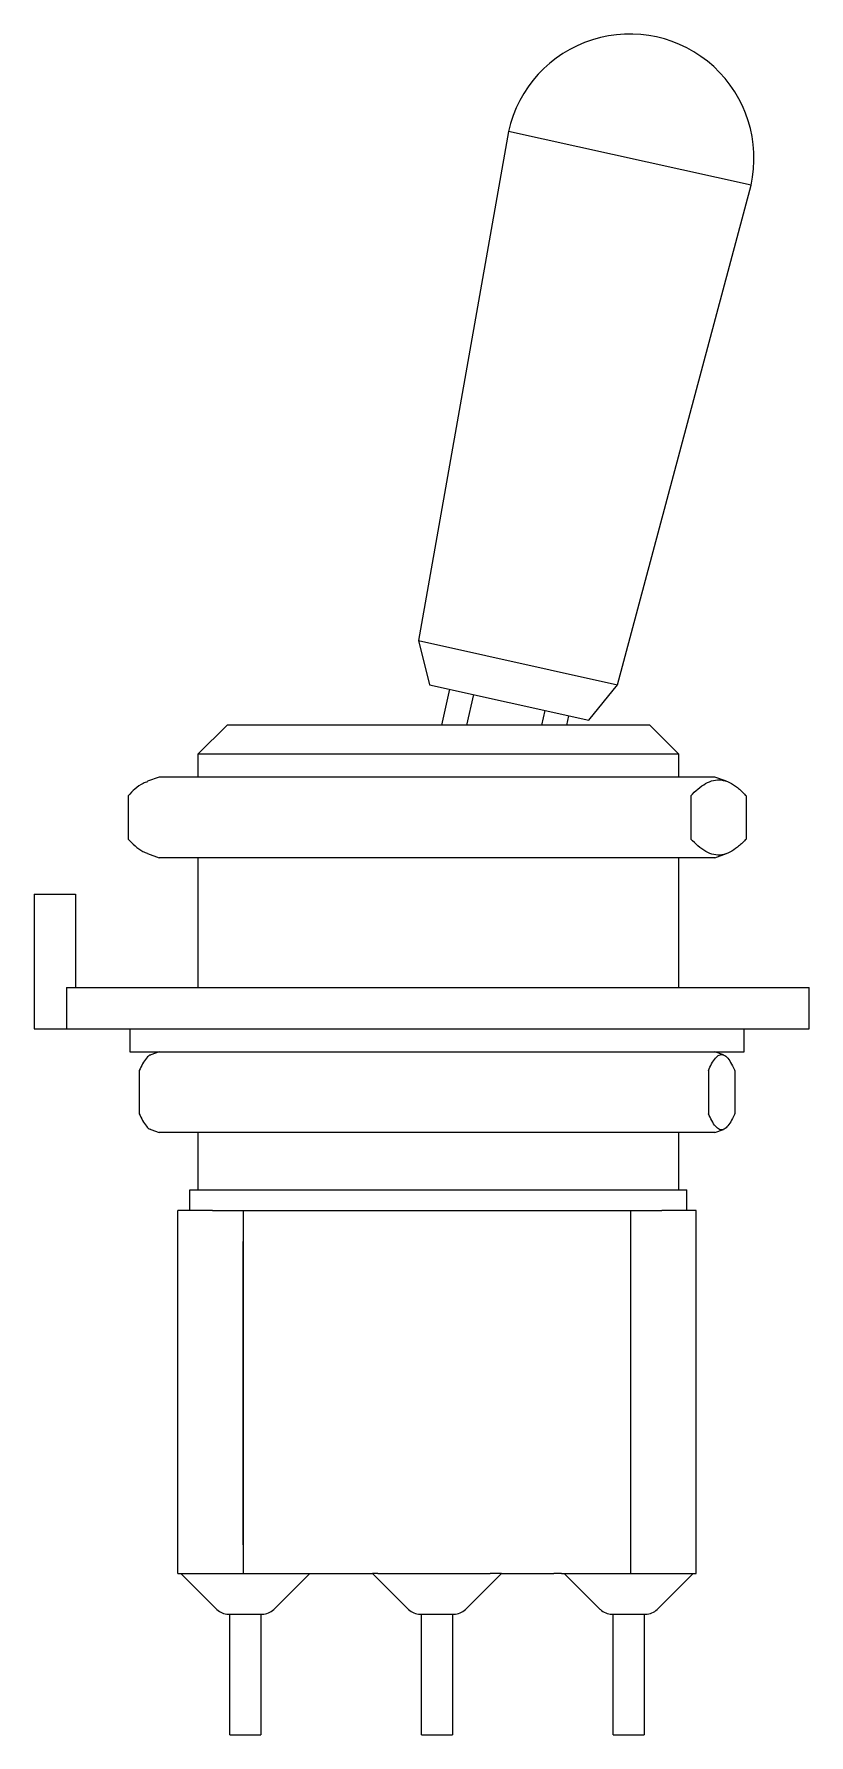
# Model space of a CAD drawing. Header units: millimetres. Extents: x 1.9 to 8.2, y 0.5 to 14.4.
import ezdxf

# ---------------------------------------------------------------- set-up
doc = ezdxf.new("R2010")
doc.units = ezdxf.units.MM

msp = doc.modelspace()

# ---------------------------------------------------------------- linework, layer by layer
at = {"color": 7, "linetype": 'Continuous', "lineweight": 25}
for p, q in [((5.738, 13.62), (5.003, 9.462)), ((7.72, 13.18), (5.738, 13.62)), ((6.63, 9.101), (7.72, 13.18)), ((5.003, 9.462), (5.093, 9.1)), ((5.003, 9.462), (6.63, 9.101)), ((5.093, 9.1), (6.395, 8.812)), ((5.256, 9.064), (5.191, 8.771)), ((6.395, 8.812), (6.63, 9.101)), ((5.451, 9.021), (5.396, 8.771)), ((6.01, 8.771), (6.037, 8.891)), ((3.198, 8.534), (3.438, 8.771)), ((6.892, 8.771), (3.438, 8.771)), ((6.215, 8.771), (6.232, 8.848)), ((7.129, 8.534), (6.892, 8.771)), ((3.198, 8.534), (3.198, 8.347)), ((7.129, 8.534), (3.198, 8.534)), ((7.129, 8.347), (7.129, 8.534)), ((2.884, 8.347), (2.788, 8.312)), ((4.774, 8.347), (2.884, 8.347)), ((7.424, 8.347), (4.774, 8.347)), ((7.52, 8.312), (7.424, 8.347)), ((2.629, 8.193), (2.629, 7.841)), ((7.228, 8.193), (7.228, 7.841)), ((7.679, 8.193), (7.679, 7.841)), ((2.788, 7.722), (2.884, 7.687)), ((4.774, 7.687), (2.884, 7.687)), ((3.198, 7.687), (3.198, 6.629)), ((7.424, 7.687), (4.774, 7.687)), ((7.129, 6.629), (7.129, 7.687)), ((7.424, 7.687), (7.52, 7.722)), ((1.861, 7.391), (1.861, 6.29)), ((1.861, 7.391), (2.199, 7.391)), ((2.199, 7.391), (2.199, 6.629)), ((2.127, 6.629), (2.127, 6.29)), ((2.127, 6.629), (8.194, 6.629)), ((8.194, 6.29), (8.194, 6.629)), ((1.861, 6.29), (2.127, 6.29)), ((2.127, 6.29), (8.194, 6.29)), ((2.644, 6.29), (2.644, 6.104)), ((7.664, 6.104), (7.664, 6.29)), ((2.644, 6.104), (7.664, 6.104)), ((2.884, 6.104), (2.814, 6.078)), ((7.494, 6.078), (7.424, 6.104)), ((2.721, 5.95), (2.721, 5.597)), ((7.371, 5.95), (7.371, 5.597)), ((7.587, 5.95), (7.587, 5.597)), ((2.814, 5.469), (2.884, 5.443)), ((4.972, 5.443), (2.884, 5.443)), ((3.198, 5.443), (3.198, 4.977)), ((7.424, 5.443), (4.972, 5.443)), ((7.129, 4.977), (7.129, 5.443)), ((7.424, 5.443), (7.494, 5.469)), ((3.133, 4.807), (3.133, 4.977)), ((3.133, 4.977), (7.194, 4.977)), ((7.194, 4.807), (7.194, 4.977)), ((3.037, 4.637), (3.037, 4.807)), ((3.318, 4.807), (3.037, 4.807)), ((3.318, 4.807), (6.99, 4.807)), ((3.571, 4.807), (3.571, 4.637)), ((6.737, 4.637), (6.737, 4.807)), ((7.271, 4.807), (6.99, 4.807)), ((7.271, 4.637), (7.271, 4.807)), ((3.037, 1.844), (3.037, 4.637)), ((3.571, 4.637), (3.571, 1.844)), ((6.737, 1.844), (6.737, 4.637)), ((7.271, 1.844), (7.271, 4.637)), ((3.571, 2.077), (3.571, 4.554)), ((6.737, 2.077), (6.737, 4.554)), ((3.037, 1.844), (3.571, 1.844)), ((3.355, 1.55), (3.061, 1.844)), ((3.571, 1.844), (4.137, 1.844)), ((4.114, 1.844), (3.82, 1.55)), ((4.137, 1.844), (4.199, 1.844)), ((4.199, 1.844), (4.627, 1.844)), ((4.922, 1.55), (4.627, 1.844)), ((4.669, 1.844), (4.627, 1.844)), ((4.669, 1.844), (4.721, 1.844)), ((4.721, 1.844), (5.587, 1.844)), ((5.681, 1.844), (5.386, 1.55)), ((5.639, 1.844), (5.587, 1.844)), ((5.681, 1.844), (5.639, 1.844)), ((5.681, 1.844), (6.109, 1.844)), ((6.171, 1.844), (6.109, 1.844)), ((6.171, 1.844), (6.737, 1.844)), ((6.488, 1.55), (6.194, 1.844)), ((6.737, 1.844), (7.271, 1.844)), ((7.247, 1.844), (6.953, 1.55)), ((3.449, 1.511), (3.725, 1.511)), ((3.461, 0.791), (3.461, 1.511)), ((3.714, 1.511), (3.714, 0.791)), ((5.016, 1.511), (5.292, 1.511)), ((5.027, 0.791), (5.027, 1.511)), ((5.281, 1.511), (5.281, 0.791)), ((6.583, 1.511), (6.859, 1.511)), ((6.594, 0.791), (6.594, 1.511)), ((6.847, 1.511), (6.847, 0.791)), ((3.461, 0.524), (3.461, 0.791)), ((3.714, 0.791), (3.714, 0.524)), ((5.027, 0.524), (5.027, 0.791)), ((5.281, 0.791), (5.281, 0.524)), ((6.594, 0.524), (6.594, 0.791)), ((6.847, 0.791), (6.847, 0.524)), ((3.461, 0.524), (3.714, 0.524)), ((5.027, 0.524), (5.281, 0.524)), ((6.594, 0.524), (6.847, 0.524))]:
    msp.add_line(p, q, dxfattribs=at)
for centre, radius, start, end in [((6.729, 13.4), 1.015, 347.5, 167.5), ((3.449, 1.644), 0.133, 225, 270), ((3.725, 1.644), 0.133, 270, 315), ((5.016, 1.644), 0.133, 225, 270), ((5.292, 1.644), 0.133, 270, 315), ((6.583, 1.644), 0.133, 225, 270), ((6.859, 1.644), 0.133, 270, 315)]:
    msp.add_arc(centre, radius, start, end, dxfattribs=at)
for points, knots in [([(2.788, 8.309), (2.776, 8.305), (2.742, 8.294), (2.688, 8.254), (2.648, 8.213), (2.629, 8.193)], [0, 0, 0, 0, 0.230566, 0.640899, 1, 1, 1, 1]), ([(7.228, 8.193), (7.247, 8.213), (7.287, 8.254), (7.349, 8.297), (7.413, 8.323), (7.477, 8.327), (7.543, 8.306), (7.608, 8.264), (7.654, 8.221), (7.677, 8.195), (7.679, 8.193)], [0, 0, 0, 0, 0.127066, 0.268354, 0.409727, 0.550969, 0.696202, 0.841568, 0.986869, 1, 1, 1, 1]), ([(2.629, 7.841), (2.648, 7.822), (2.688, 7.781), (2.741, 7.741), (2.775, 7.729), (2.788, 7.725)], [0, 0, 0, 0, 0.3590893, 0.7583709, 1, 1, 1, 1]), ([(7.679, 7.841), (7.677, 7.839), (7.654, 7.814), (7.61, 7.772), (7.546, 7.73), (7.482, 7.708), (7.416, 7.71), (7.35, 7.736), (7.288, 7.78), (7.247, 7.822), (7.228, 7.841)], [0, 0, 0, 0, 0.013131, 0.154524, 0.295977, 0.437308, 0.582453, 0.727739, 0.872934, 1, 1, 1, 1]), ([(2.814, 6.077), (2.813, 6.077), (2.802, 6.077), (2.78, 6.053), (2.749, 6.011), (2.73, 5.969), (2.721, 5.95)], [0, 0, 0, 0, 0.030759, 0.3680089, 0.7050449, 1, 1, 1, 1]), ([(7.371, 5.95), (7.38, 5.969), (7.399, 6.01), (7.429, 6.054), (7.459, 6.08), (7.49, 6.083), (7.522, 6.063), (7.553, 6.02), (7.575, 5.977), (7.586, 5.952), (7.587, 5.95)], [0, 0, 0, 0, 0.127066, 0.268354, 0.409727, 0.550969, 0.696202, 0.841568, 0.986869, 1, 1, 1, 1]), ([(2.721, 5.597), (2.73, 5.578), (2.749, 5.536), (2.779, 5.495), (2.801, 5.471), (2.812, 5.471), (2.814, 5.47)], [0, 0, 0, 0, 0.294954, 0.622922, 0.951086, 1, 1, 1, 1]), ([(7.587, 5.597), (7.586, 5.595), (7.575, 5.57), (7.554, 5.529), (7.523, 5.486), (7.492, 5.464), (7.461, 5.466), (7.43, 5.492), (7.4, 5.536), (7.38, 5.578), (7.371, 5.597)], [0, 0, 0, 0, 0.013131, 0.154524, 0.295977, 0.437308, 0.582453, 0.727739, 0.872934, 1, 1, 1, 1])]:
    msp.add_open_spline(points, degree=3, knots=knots, dxfattribs=at)

doc.saveas('drawing.dxf')
